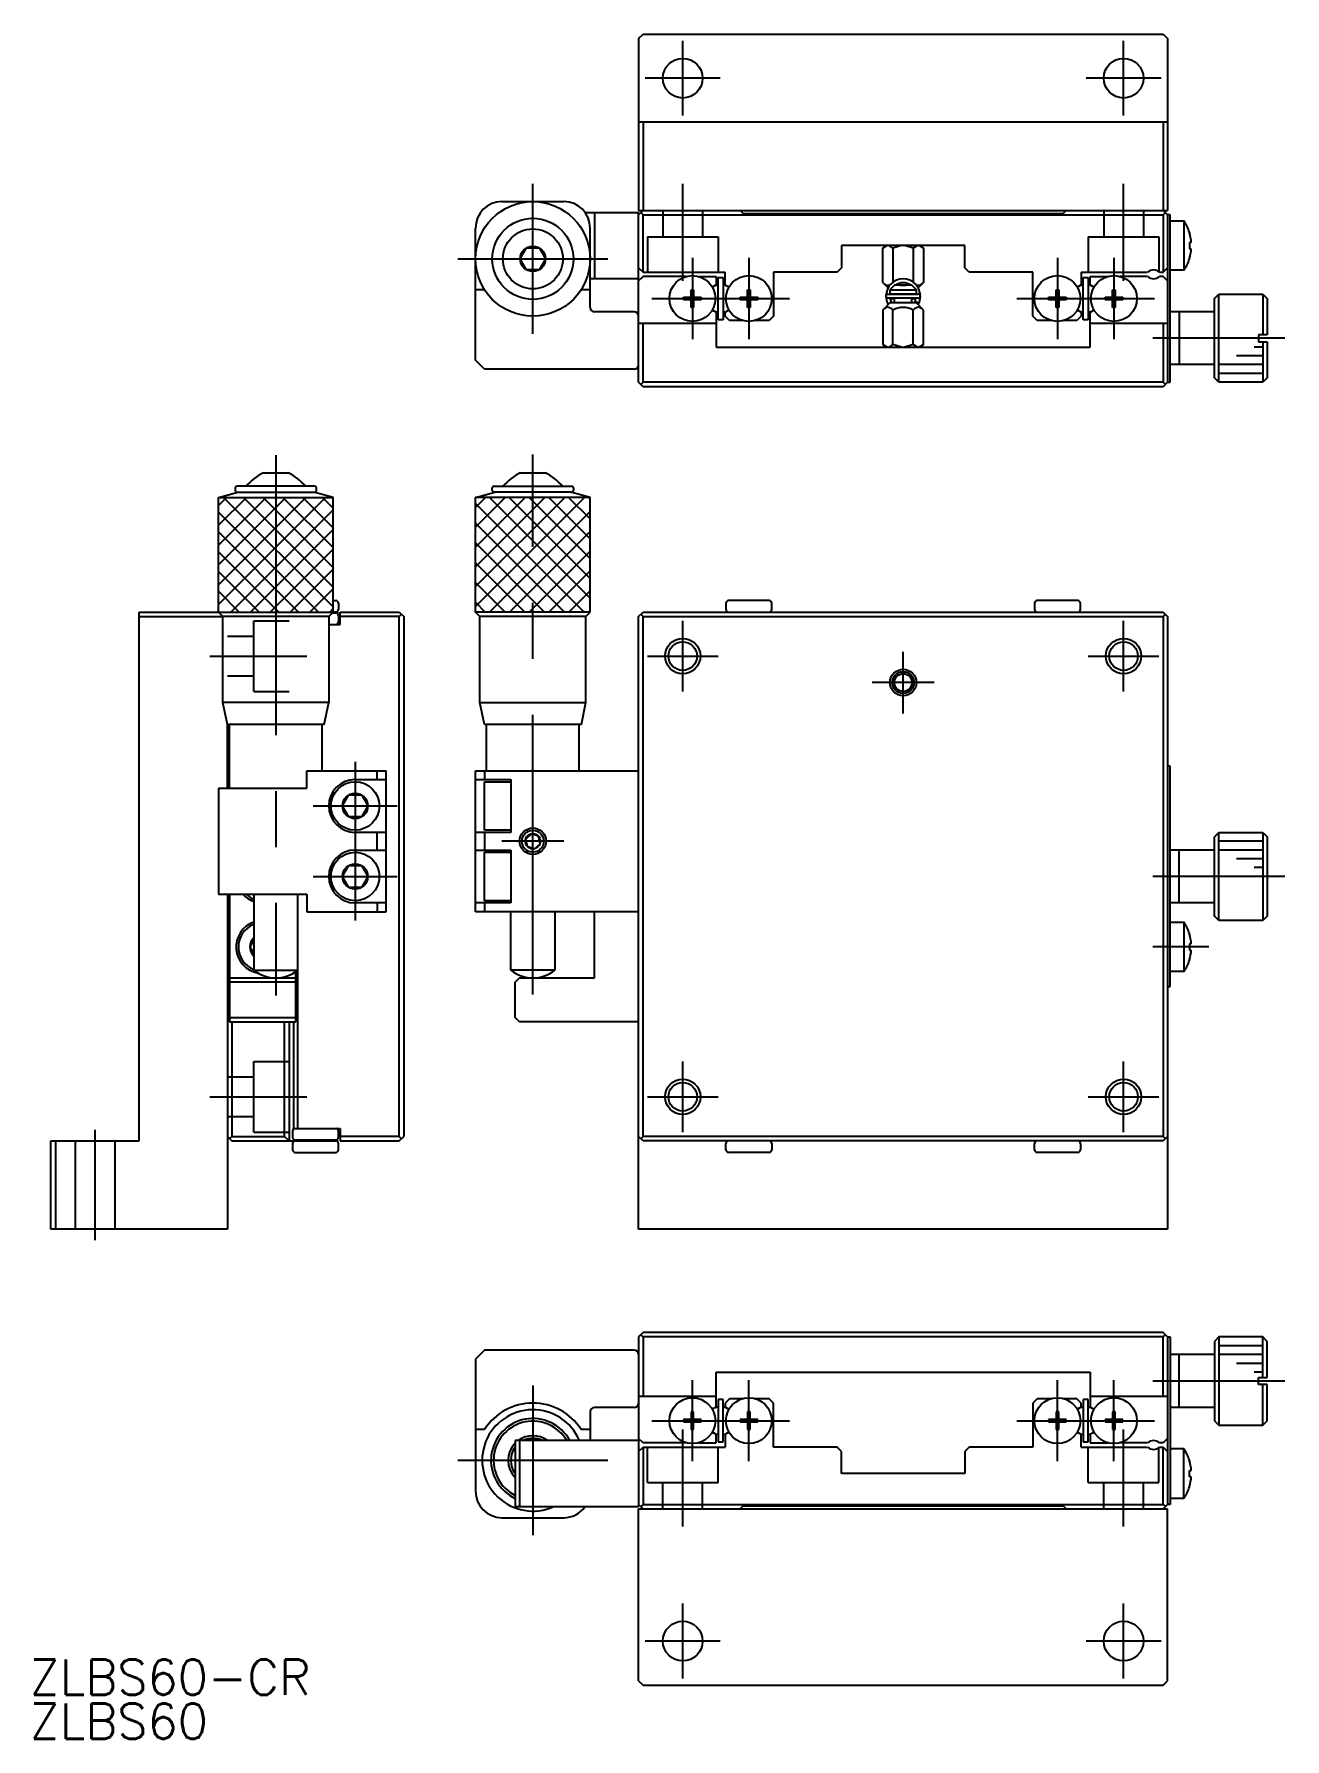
# Model space of a CAD drawing. Extents: x 1 to 284, y 0 to 193.
# Drawn here: x 0.5 to 142.4, y 0 to 193.4 of the extents above; entities that cross this region are included whole.
import ezdxf

# ---------------------------------------------------------------- set-up
doc = ezdxf.new("R2010")
doc.units = 0
doc.linetypes.add('CENTER', pattern=[50.8, 31.75, -6.35, 6.35, -6.35])
doc.linetypes.add('DASHED', pattern=[19.05, 12.7, -6.35])
doc.layers.get('0').update_dxf_attribs({"linetype": 'CONTINUOUS'})
doc.layers.add('CENTER', color=1, linetype='CENTER')
doc.styles.get("Standard").update_dxf_attribs({"font": 'txt.shx', "height": 3, "bigfont": 'bigfont.shx'})

# ---------------------------------------------------------------- blocks, each defined once
blk = doc.blocks.new('*U2')
at = {"color": 7, "linetype": 'CONTINUOUS'}
blk.add_text('ZLBS60-CR', height=4, dxfattribs=at).set_placement((0, 5))
blk = doc.blocks.new('*U3')
at = {"color": 7, "linetype": 'CONTINUOUS'}
blk.add_text('ZLBS60', height=4, dxfattribs=at).set_placement((0, 0))

msp = doc.modelspace()

# ---------------------------------------------------------------- linework, layer by layer
at = {"color": 7, "linetype": 'CONTINUOUS'}
for p, q in [((69.08, 192.92), (69.58, 193.42)), ((69.08, 192.92), (69.08, 173.42)), ((69.58, 193.42), (128.58, 193.42)), ((128.58, 193.42), (129.08, 192.92)), ((129.08, 192.92), (129.08, 173.42)), ((129.08, 183.42), (69.08, 183.42)), ((69.58, 183.42), (69.58, 173.42)), ((128.58, 183.42), (128.58, 173.42)), ((53.58, 174.42), (60.58, 174.42)), ((63.01, 173.17), (69.08, 173.17)), ((64.08, 173.17), (64.08, 165.67)), ((69.08, 173.42), (129.08, 173.42)), ((69.08, 172.92), (69.58, 173.42)), ((69.08, 153.92), (69.08, 173.17)), ((69.58, 172.92), (69.33, 173.17)), ((69.58, 166.42), (69.58, 172.92)), ((69.58, 172.92), (128.58, 172.92)), ((80.58, 173.42), (80.93, 173.07)), ((80.93, 173.07), (117.23, 173.07)), ((117.23, 173.07), (117.58, 173.42)), ((129.08, 172.92), (128.58, 173.42)), ((128.58, 172.92), (128.83, 173.17)), ((128.58, 172.92), (128.58, 166.42)), ((129.08, 172.92), (129.08, 172.92)), ((129.08, 172.92), (129.08, 153.92)), ((129.38, 172.92), (129.08, 172.92)), ((129.38, 153.92), (129.38, 172.92)), ((129.38, 172.22), (130.92, 172.22)), ((130.92, 172.22), (130.92, 166.62)), ((50.58, 156.42), (50.58, 171.42)), ((63.58, 162.42), (63.58, 171.42)), ((131.55, 170.92), (131.55, 170.88)), ((55.63, 167.92), (56.35, 169.17)), ((56.35, 169.17), (57.8, 169.17)), ((57.8, 169.17), (58.52, 167.92)), ((106.08, 169.42), (92.08, 169.42)), ((92.08, 169.42), (92.08, 166.92)), ((97.25, 169.42), (96.77, 169.12)), ((96.77, 169.12), (97.07, 169.42)), ((96.77, 165.23), (96.77, 169.12)), ((97.92, 169.12), (97.44, 169.42)), ((98.88, 169.42), (97.92, 169.12)), ((97.92, 169.12), (97.92, 165.27)), ((100.23, 169.12), (99.27, 169.42)), ((100.71, 169.42), (100.23, 169.12)), ((100.23, 169.12), (100.23, 165.27)), ((101.39, 169.12), (100.9, 169.42)), ((101.09, 169.42), (101.39, 169.12)), ((101.39, 169.12), (101.39, 165.23)), ((106.08, 166.92), (106.08, 169.42)), ((131.75, 169.77), (131.55, 169.77)), ((131.55, 169.77), (131.55, 169.07)), ((131.55, 169.07), (131.75, 169.07)), ((56.35, 166.67), (55.63, 167.92)), ((57.8, 166.67), (56.35, 166.67)), ((58.52, 167.92), (57.8, 166.67)), ((69.08, 166.92), (69.58, 166.42)), ((69.58, 166.42), (78.88, 166.42)), ((78.88, 164.97), (78.88, 166.42)), ((91.58, 166.42), (84.38, 166.42)), ((84.38, 166.42), (84.38, 161.42)), ((92.08, 166.92), (91.58, 166.42)), ((106.58, 166.42), (106.08, 166.92)), ((113.78, 166.42), (106.58, 166.42)), ((113.78, 161.42), (113.78, 166.42)), ((119.28, 166.42), (119.28, 164.97)), ((119.28, 166.42), (126.81, 166.42)), ((128.14, 166.42), (128.58, 166.42)), ((128.58, 166.42), (129.08, 166.92)), ((130.92, 166.62), (129.38, 166.62)), ((131.55, 167.92), (131.55, 167.96)), ((51.6, 164.42), (50.58, 164.42)), ((63.58, 164.42), (62.55, 164.42)), ((69.08, 165.67), (63.58, 165.67)), ((69.58, 165.92), (69.08, 165.42)), ((74.46, 165.92), (69.58, 165.92)), ((75.03, 163.63), (75.03, 164.42)), ((75.03, 164.42), (75.32, 164.42)), ((75.32, 164.42), (75.32, 163.63)), ((75.89, 165.92), (77.88, 165.92)), ((77.88, 164.97), (77.58, 164.8)), ((77.88, 165.92), (77.88, 164.97)), ((78.08, 161.02), (78.08, 165.82)), ((78.08, 165.82), (78.68, 165.82)), ((78.68, 165.82), (78.68, 161.02)), ((78.88, 164.97), (79.1, 164.84)), ((81.43, 163.63), (81.43, 164.42)), ((81.43, 164.42), (81.72, 164.42)), ((81.72, 164.42), (81.72, 163.63)), ((97.37, 164.63), (96.77, 165.23)), ((98.08, 164.92), (97.58, 164.42)), ((97.58, 164.42), (100.58, 164.42)), ((97.58, 164.42), (97.58, 163.92)), ((100.08, 164.92), (98.08, 164.92)), ((100.58, 164.42), (100.08, 164.92)), ((100.58, 163.92), (100.58, 164.42)), ((101.39, 165.23), (100.79, 164.63)), ((116.43, 163.63), (116.43, 164.42)), ((116.43, 164.42), (116.72, 164.42)), ((116.72, 164.42), (116.72, 163.63)), ((119.28, 164.97), (118.98, 164.8)), ((119.48, 161.02), (119.48, 165.82)), ((119.48, 165.82), (120.08, 165.82)), ((120.08, 165.82), (120.08, 161.02)), ((120.28, 164.97), (120.28, 165.92)), ((120.28, 165.92), (122.26, 165.92)), ((120.28, 164.97), (120.5, 164.84)), ((122.83, 163.63), (122.83, 164.42)), ((122.83, 164.42), (123.12, 164.42)), ((123.12, 164.42), (123.12, 163.63)), ((126.81, 165.92), (123.69, 165.92)), ((128.58, 165.92), (128.14, 165.92)), ((129.08, 165.42), (128.58, 165.92)), ((74.18, 163.28), (74.18, 163.57)), ((74.18, 163.57), (74.97, 163.57)), ((74.97, 163.28), (74.18, 163.28)), ((74.71, 163.28), (74.71, 163.57)), ((75.03, 163.89), (75.32, 163.89)), ((75.03, 162.42), (75.03, 163.22)), ((75.32, 162.95), (75.03, 162.95)), ((75.32, 163.22), (75.32, 162.42)), ((75.38, 163.57), (76.18, 163.57)), ((76.18, 163.28), (75.38, 163.28)), ((75.65, 163.57), (75.65, 163.28)), ((76.18, 163.57), (76.18, 163.28)), ((80.58, 163.28), (80.58, 163.57)), ((80.58, 163.57), (81.37, 163.57)), ((81.37, 163.28), (80.58, 163.28)), ((81.11, 163.28), (81.11, 163.57)), ((81.43, 163.89), (81.72, 163.89)), ((81.43, 162.42), (81.43, 163.22)), ((81.72, 162.95), (81.43, 162.95)), ((81.72, 163.22), (81.72, 162.42)), ((81.78, 163.57), (82.58, 163.57)), ((82.58, 163.28), (81.78, 163.28)), ((82.05, 163.57), (82.05, 163.28)), ((82.58, 163.57), (82.58, 163.28)), ((97.58, 162.92), (96.77, 162.11)), ((97.35, 163.92), (100.8, 163.92)), ((100.8, 163.47), (97.35, 163.47)), ((100.58, 163.92), (97.58, 163.92)), ((100.58, 162.92), (97.58, 162.92)), ((97.79, 162.92), (97.59, 163.47)), ((98.08, 163.42), (97.79, 163.42)), ((98.08, 162.92), (98.08, 163.47)), ((100.08, 162.92), (100.08, 163.47)), ((100.08, 163.42), (100.36, 163.42)), ((100.36, 162.92), (100.45, 163.09)), ((100.46, 163.08), (100.45, 163.09)), ((100.45, 163.09), (100.45, 163.09)), ((100.45, 163.09), (100.45, 163.09)), ((100.47, 163.07), (100.46, 163.08)), ((100.46, 163.08), (100.46, 163.08)), ((100.48, 163.06), (100.47, 163.07)), ((100.49, 163.06), (100.48, 163.06)), ((100.5, 163.05), (100.49, 163.06)), ((100.51, 163.05), (100.5, 163.05)), ((100.51, 163.04), (100.51, 163.05)), ((100.53, 163.03), (100.51, 163.04)), ((100.56, 163.02), (100.53, 163.03)), ((100.59, 163), (100.56, 163.02)), ((101.39, 162.11), (100.58, 162.92)), ((100.62, 162.99), (100.59, 163)), ((100.66, 162.97), (100.62, 162.99)), ((100.7, 162.96), (100.66, 162.97)), ((100.73, 162.94), (100.7, 162.96)), ((100.76, 162.93), (100.73, 162.94)), ((100.78, 162.93), (100.76, 162.93)), ((100.77, 162.73), (100.86, 162.92)), ((100.79, 162.92), (100.78, 162.93)), ((100.8, 162.92), (100.79, 162.92)), ((100.82, 162.92), (100.8, 162.92)), ((100.83, 162.91), (100.82, 162.92)), ((100.84, 162.91), (100.83, 162.91)), ((100.85, 162.91), (100.84, 162.91)), ((100.84, 162.91), (100.84, 162.91)), ((100.86, 162.91), (100.85, 162.91)), ((100.88, 162.95), (100.86, 162.92)), ((100.86, 162.92), (100.86, 162.92)), ((100.86, 162.92), (100.86, 162.91)), ((100.86, 162.91), (100.86, 162.91)), ((100.87, 163.48), (100.87, 163.47)), ((100.87, 163.47), (100.88, 163.44)), ((100.88, 163.44), (100.89, 163.4)), ((100.9, 163.02), (100.88, 162.95)), ((100.89, 163.4), (100.9, 163.37)), ((100.9, 163.37), (100.91, 163.33)), ((100.91, 163.05), (100.9, 163.02)), ((100.91, 163.33), (100.92, 163.3)), ((100.92, 163.12), (100.91, 163.08)), ((100.91, 163.08), (100.91, 163.05)), ((101.02, 163.66), (100.92, 163.15)), ((100.92, 163.3), (100.92, 163.26)), ((100.92, 163.26), (100.92, 163.23)), ((100.92, 163.23), (100.92, 163.19)), ((100.92, 163.19), (100.92, 163.16)), ((100.92, 163.16), (100.92, 163.12)), ((115.58, 163.28), (115.58, 163.57)), ((115.58, 163.57), (116.37, 163.57)), ((116.37, 163.28), (115.58, 163.28)), ((116.11, 163.28), (116.11, 163.57)), ((116.43, 163.89), (116.72, 163.89)), ((116.43, 162.42), (116.43, 163.22)), ((116.72, 162.95), (116.43, 162.95)), ((116.72, 163.22), (116.72, 162.42)), ((116.78, 163.57), (117.58, 163.57)), ((117.58, 163.28), (116.78, 163.28)), ((117.05, 163.57), (117.05, 163.28)), ((117.58, 163.57), (117.58, 163.28)), ((121.98, 163.28), (121.98, 163.57)), ((121.98, 163.57), (122.77, 163.57)), ((122.77, 163.28), (121.98, 163.28)), ((122.51, 163.28), (122.51, 163.57)), ((122.83, 163.89), (123.12, 163.89)), ((122.83, 162.42), (122.83, 163.22)), ((123.12, 162.95), (122.83, 162.95)), ((123.12, 163.22), (123.12, 162.42)), ((123.18, 163.57), (123.98, 163.57)), ((123.98, 163.28), (123.18, 163.28)), ((123.45, 163.57), (123.45, 163.28)), ((123.98, 163.57), (123.98, 163.28)), ((134.38, 163.42), (134.88, 163.92)), ((134.38, 154.42), (134.38, 163.42)), ((134.88, 153.92), (134.88, 163.92)), ((134.88, 163.92), (139.88, 163.92)), ((139.88, 163.92), (139.88, 159.32)), ((139.88, 163.92), (140.38, 163.42)), ((140.38, 163.42), (140.38, 159.32)), ((68.58, 161.92), (64.08, 161.92)), ((69.08, 160.62), (77.88, 160.62)), ((69.58, 153.92), (69.58, 160.62)), ((75.32, 162.42), (75.03, 162.42)), ((77.88, 161.87), (77.58, 162.04)), ((77.88, 161.87), (77.88, 157.92)), ((78.68, 161.02), (78.08, 161.02)), ((78.88, 161.87), (79.1, 162)), ((78.88, 161.42), (78.88, 161.87)), ((79.38, 160.92), (78.88, 161.42)), ((80.86, 160.92), (79.38, 160.92)), ((81.72, 162.42), (81.43, 162.42)), ((83.88, 160.92), (82.29, 160.92)), ((84.38, 161.42), (83.88, 160.92)), ((96.77, 162.11), (96.77, 158.22)), ((97.92, 158.22), (97.92, 162.11)), ((100.23, 158.22), (100.23, 162.11)), ((101.39, 158.22), (101.39, 162.11)), ((114.28, 160.92), (113.78, 161.42)), ((115.86, 160.92), (114.28, 160.92)), ((116.72, 162.42), (116.43, 162.42)), ((118.78, 160.92), (117.29, 160.92)), ((119.28, 161.42), (118.78, 160.92)), ((119.28, 161.87), (118.98, 162.04)), ((119.28, 161.87), (119.28, 161.42)), ((120.08, 161.02), (119.48, 161.02)), ((120.28, 161.87), (120.5, 162)), ((120.28, 157.92), (120.28, 161.87)), ((120.28, 160.62), (129.08, 160.62)), ((123.12, 162.42), (122.83, 162.42)), ((128.58, 160.62), (128.58, 153.92)), ((134.38, 161.92), (129.38, 161.92)), ((130.38, 161.92), (130.38, 155.92)), ((140.38, 159.32), (139.38, 159.32)), ((139.38, 159.32), (139.38, 158.52)), ((77.88, 157.92), (120.28, 157.92)), ((97.25, 157.92), (96.77, 158.22)), ((96.77, 158.22), (97.07, 157.92)), ((97.92, 158.22), (97.44, 157.92)), ((98.88, 157.92), (97.92, 158.22)), ((100.23, 158.22), (99.27, 157.92)), ((100.71, 157.92), (100.23, 158.22)), ((101.39, 158.22), (100.9, 157.92)), ((101.09, 157.92), (101.39, 158.22)), ((139.38, 158.52), (140.38, 158.52)), ((139.88, 158.52), (139.88, 153.92)), ((140.38, 158.52), (140.38, 154.42)), ((51.58, 155.42), (50.58, 156.42)), ((68.58, 155.42), (51.58, 155.42)), ((134.38, 155.92), (129.38, 155.92)), ((69.58, 153.42), (69.08, 153.92)), ((69.58, 153.92), (69.33, 153.67)), ((128.58, 153.92), (69.58, 153.92)), ((128.58, 153.42), (69.58, 153.42)), ((129.08, 153.92), (128.58, 153.42)), ((128.58, 153.92), (128.83, 153.67)), ((129.08, 153.92), (129.38, 153.92)), ((134.88, 153.92), (134.38, 154.42)), ((139.88, 153.92), (134.88, 153.92)), ((140.38, 154.42), (139.88, 153.92)), ((26.49, 143.65), (29.37, 143.65)), ((55.63, 143.65), (58.52, 143.65)), ((21.43, 140.85), (23.63, 141.44)), ((23.33, 141.94), (23.33, 141.64)), ((32.33, 142.14), (23.53, 142.14)), ((23.53, 141.44), (32.33, 141.44)), ((34.43, 140.85), (32.23, 141.44)), ((32.53, 141.64), (32.53, 141.94)), ((50.58, 140.85), (52.78, 141.44)), ((52.48, 141.64), (52.48, 141.94)), ((52.68, 142.14), (61.48, 142.14)), ((61.48, 141.44), (52.68, 141.44)), ((63.58, 140.85), (61.38, 141.44)), ((61.68, 141.94), (61.68, 141.64)), ((21.43, 127.85), (21.43, 140.85)), ((21.43, 140.85), (34.43, 140.85)), ((34.43, 127.85), (34.43, 140.85)), ((50.58, 127.85), (50.58, 140.85)), ((63.58, 140.85), (50.58, 140.85)), ((63.58, 127.85), (63.58, 140.85)), ((12.43, 127.85), (21.43, 127.85)), ((12.43, 67.85), (12.43, 127.85)), ((21.93, 127.35), (21.43, 127.85)), ((21.43, 127.85), (34.43, 127.85)), ((33.93, 127.35), (34.43, 127.85)), ((34.33, 127.75), (34.73, 127.75)), ((34.43, 129.15), (34.73, 129.15)), ((34.43, 127.85), (34.43, 127.75)), ((34.93, 127.85), (34.43, 127.85)), ((34.93, 127.85), (34.93, 127.67)), ((35.03, 128.85), (35.03, 128.15)), ((35.23, 126.45), (35.23, 127.85)), ((35.23, 127.85), (41.93, 127.85)), ((41.93, 127.85), (42.43, 127.35)), ((51.08, 127.35), (50.58, 127.85)), ((63.58, 127.85), (50.58, 127.85)), ((63.08, 127.35), (63.58, 127.85)), ((69.08, 127.35), (69.58, 127.85)), ((69.58, 127.85), (128.58, 127.85)), ((78.98, 128.85), (78.98, 128.15)), ((83.88, 129.15), (79.28, 129.15)), ((84.18, 128.15), (84.18, 128.85)), ((113.98, 128.85), (113.98, 128.15)), ((118.88, 129.15), (114.28, 129.15)), ((119.18, 128.15), (119.18, 128.85)), ((128.58, 127.85), (129.08, 127.35)), ((12.43, 127.35), (21.93, 127.35)), ((21.93, 117.6), (21.93, 127.35)), ((33.93, 127.35), (21.93, 127.35)), ((33.93, 127.35), (33.93, 117.6)), ((33.93, 126.45), (35.23, 126.45)), ((34.93, 126.52), (34.93, 126.45)), ((35.03, 127.45), (35.03, 126.75)), ((41.93, 127.35), (35.23, 127.35)), ((41.93, 127.35), (42.18, 127.6)), ((41.93, 68.35), (41.93, 127.35)), ((42.43, 127.35), (42.43, 68.35)), ((51.08, 117.6), (51.08, 127.35)), ((63.08, 127.35), (51.08, 127.35)), ((63.08, 117.6), (63.08, 127.35)), ((69.08, 57.85), (69.08, 127.35)), ((69.58, 127.35), (69.33, 127.6)), ((69.58, 68.35), (69.58, 127.35)), ((69.58, 127.35), (128.58, 127.35)), ((128.58, 127.35), (128.83, 127.6)), ((128.58, 127.35), (128.58, 68.35)), ((129.08, 127.35), (129.08, 57.85)), ((22.43, 115.1), (21.93, 117.6)), ((33.93, 117.6), (21.93, 117.6)), ((33.43, 115.1), (33.93, 117.6)), ((51.58, 115.1), (51.08, 117.6)), ((51.08, 117.6), (63.08, 117.6)), ((62.58, 115.1), (63.08, 117.6)), ((33.43, 115.1), (22.43, 115.1)), ((22.43, 107.85), (22.43, 115.1)), ((22.68, 107.85), (22.68, 115.1)), ((33.18, 109.85), (33.18, 115.1)), ((62.58, 115.1), (51.58, 115.1)), ((51.83, 109.85), (51.83, 115.1)), ((62.33, 109.85), (62.33, 115.1)), ((129.38, 110.35), (129.08, 110.35)), ((129.38, 85.35), (129.38, 110.35)), ((31.43, 107.85), (31.43, 109.85)), ((31.43, 109.85), (40.43, 109.85)), ((36.93, 108.85), (40.43, 108.85)), ((39.43, 108.85), (39.43, 109.85)), ((40.43, 93.85), (40.43, 109.85)), ((50.58, 93.85), (50.58, 109.85)), ((50.58, 109.85), (69.08, 109.85)), ((50.58, 108.85), (54.58, 108.85)), ((51.58, 109.85), (51.58, 108.85)), ((51.58, 103.1), (51.58, 108.6)), ((51.58, 108.6), (54.58, 108.6)), ((54.58, 108.85), (54.58, 102.85)), ((21.43, 107.85), (21.43, 95.85)), ((21.43, 107.85), (31.43, 107.85)), ((35.49, 105.85), (36.21, 107.1)), ((36.21, 107.1), (37.65, 107.1)), ((37.65, 107.1), (38.37, 105.85)), ((36.21, 104.6), (35.49, 105.85)), ((37.65, 104.6), (36.21, 104.6)), ((38.37, 105.85), (37.65, 104.6)), ((40.43, 102.85), (36.93, 102.85)), ((39.43, 100.85), (39.43, 102.85)), ((54.58, 102.85), (50.58, 102.85)), ((54.58, 103.1), (51.58, 103.1)), ((51.58, 102.85), (51.58, 100.85)), ((56.91, 102.7), (56.26, 102.12)), ((57.73, 102.42), (56.91, 102.7)), ((134.38, 102.35), (134.88, 102.85)), ((134.88, 92.85), (134.88, 102.85)), ((134.88, 102.85), (139.38, 102.85)), ((139.38, 102.85), (139.38, 102.83)), ((139.38, 102.83), (139.88, 102.83)), ((139.88, 102.83), (139.88, 92.86)), ((139.88, 102.83), (140.38, 102.33)), ((36.93, 100.85), (40.43, 100.85)), ((50.58, 100.85), (54.58, 100.85)), ((51.58, 95.1), (51.58, 100.6)), ((51.58, 100.6), (54.58, 100.6)), ((54.58, 100.85), (54.58, 94.85)), ((56.26, 102.12), (56.43, 101.27)), ((56.43, 101.27), (57.25, 101)), ((57.25, 101), (57.9, 101.57)), ((57.9, 101.57), (57.73, 102.42)), ((134.38, 100.85), (129.38, 100.85)), ((130.38, 94.85), (130.38, 100.85)), ((134.38, 93.35), (134.38, 102.35)), ((140.38, 102.33), (140.38, 93.36)), ((35.49, 97.85), (36.21, 99.1)), ((36.21, 99.1), (37.65, 99.1)), ((37.65, 99.1), (38.37, 97.85)), ((36.21, 96.6), (35.49, 97.85)), ((38.37, 97.85), (37.65, 96.6)), ((21.43, 95.85), (31.43, 95.85)), ((22.43, 95.85), (22.43, 57.85)), ((22.68, 95.85), (22.68, 81.35)), ((25.43, 95.85), (25.43, 87.22)), ((30.43, 69.25), (30.43, 95.85)), ((31.43, 95.85), (31.43, 93.85)), ((37.65, 96.6), (36.21, 96.6)), ((40.43, 94.85), (36.93, 94.85)), ((39.43, 94.85), (39.43, 93.85)), ((54.58, 94.85), (50.58, 94.85)), ((54.58, 95.1), (51.58, 95.1)), ((51.58, 94.85), (51.58, 93.85)), ((134.38, 94.85), (129.38, 94.85)), ((31.43, 93.85), (40.43, 93.85)), ((69.08, 93.85), (50.58, 93.85)), ((54.58, 87.22), (54.58, 93.85)), ((59.58, 93.85), (59.58, 87.22)), ((64.08, 86.35), (64.08, 93.85)), ((134.88, 92.85), (134.38, 93.35)), ((139.38, 92.85), (134.88, 92.85)), ((139.88, 92.86), (139.38, 92.86)), ((139.38, 92.86), (139.38, 92.85)), ((140.38, 93.36), (139.88, 92.86)), ((129.38, 92.65), (130.92, 92.65)), ((130.92, 92.65), (130.92, 87.05)), ((131.55, 91.35), (131.55, 91.31)), ((25.43, 90.61), (24.99, 89.85)), ((24.99, 89.85), (25.43, 89.08)), ((131.75, 90.2), (131.55, 90.2)), ((131.55, 90.2), (131.55, 89.5)), ((131.55, 89.5), (131.75, 89.5)), ((25.43, 87.22), (30.43, 87.22)), ((59.58, 87.22), (54.58, 87.22)), ((130.92, 87.05), (129.38, 87.05)), ((131.55, 88.35), (131.55, 88.39)), ((22.68, 86.35), (30.18, 86.35)), ((30.18, 85.85), (22.68, 85.85)), ((30.18, 81.35), (30.18, 87.04)), ((55.08, 85.85), (55.58, 86.35)), ((55.08, 81.85), (55.08, 85.85)), ((55.58, 86.35), (64.08, 86.35)), ((129.08, 85.35), (129.38, 85.35)), ((22.68, 81.85), (30.18, 81.85)), ((22.68, 81.35), (30.18, 81.35)), ((22.93, 81.35), (22.93, 68.35)), ((28.93, 68.35), (28.93, 81.35)), ((29.43, 81.35), (29.43, 67.85)), ((29.93, 81.35), (29.93, 69.25)), ((55.58, 81.35), (55.08, 81.85)), ((69.08, 81.35), (55.58, 81.35)), ((2.43, 57.85), (2.43, 67.85)), ((2.43, 67.85), (12.43, 67.85)), ((2.93, 67.85), (2.93, 57.85)), ((22.43, 68.35), (22.93, 67.85)), ((22.93, 68.35), (22.68, 68.1)), ((22.93, 68.35), (28.93, 68.35)), ((22.93, 67.85), (34.93, 67.85)), ((28.93, 68.35), (29.43, 67.85)), ((29.83, 68.95), (29.83, 68.25)), ((29.93, 69.25), (35.23, 69.25)), ((30.13, 67.95), (34.73, 67.95)), ((30.88, 67.85), (30.88, 67.95)), ((31.01, 67.85), (31.01, 67.95)), ((32.43, 67.85), (32.43, 67.95)), ((33.85, 67.85), (33.85, 67.95)), ((33.98, 67.85), (33.98, 67.95)), ((34.43, 67.85), (34.43, 67.95)), ((34.93, 69.17), (34.93, 69.25)), ((34.93, 67.85), (34.93, 68.02)), ((35.03, 68.25), (35.03, 68.95)), ((35.23, 69.25), (35.23, 67.85)), ((41.93, 68.35), (35.23, 68.35)), ((35.23, 67.85), (41.93, 67.85)), ((41.93, 67.85), (42.43, 68.35)), ((41.93, 68.35), (42.18, 68.1)), ((69.58, 67.85), (69.08, 68.35)), ((69.58, 68.35), (69.33, 68.1)), ((128.58, 68.35), (69.58, 68.35)), ((128.58, 67.85), (69.58, 67.85)), ((129.08, 68.35), (128.58, 67.85)), ((128.58, 68.35), (128.83, 68.1)), ((29.83, 67.55), (29.83, 66.85)), ((30.13, 66.55), (34.73, 66.55)), ((35.03, 66.85), (35.03, 67.55)), ((78.98, 66.85), (78.98, 67.55)), ((83.88, 66.55), (79.28, 66.55)), ((84.18, 67.55), (84.18, 66.85)), ((113.98, 66.85), (113.98, 67.55)), ((118.88, 66.55), (114.28, 66.55)), ((119.18, 67.55), (119.18, 66.85)), ((22.43, 57.85), (2.43, 57.85)), ((129.08, 57.85), (69.08, 57.85)), ((69.58, 46.1), (69.08, 45.6)), ((69.08, 45.6), (69.08, 26.35)), ((69.58, 45.6), (69.33, 45.85)), ((128.58, 46.1), (69.58, 46.1)), ((128.58, 45.6), (69.58, 45.6)), ((69.58, 45.6), (69.58, 38.9)), ((129.08, 45.6), (128.58, 46.1)), ((128.58, 45.6), (128.83, 45.85)), ((128.58, 38.9), (128.58, 45.6)), ((129.08, 45.6), (129.38, 45.6)), ((129.08, 45.6), (129.08, 26.6)), ((129.38, 45.6), (129.38, 26.6)), ((134.88, 45.6), (134.38, 45.1)), ((134.38, 45.1), (134.38, 36.1)), ((134.88, 45.6), (134.88, 35.6)), ((139.88, 45.6), (134.88, 45.6)), ((139.88, 41), (139.88, 45.6)), ((140.38, 45.1), (139.88, 45.6)), ((140.38, 41), (140.38, 45.1)), ((51.58, 44.1), (50.58, 43.1)), ((50.58, 43.1), (50.58, 28.1)), ((68.58, 44.1), (51.58, 44.1)), ((134.38, 43.6), (129.38, 43.6)), ((130.38, 37.6), (130.38, 43.6)), ((77.88, 37.65), (77.88, 41.6)), ((77.88, 41.6), (120.28, 41.6)), ((120.28, 41.6), (120.28, 37.65)), ((139.38, 40.2), (139.38, 41)), ((139.38, 41), (140.38, 41)), ((69.08, 38.9), (77.88, 38.9)), ((120.28, 38.9), (129.08, 38.9)), ((140.38, 40.2), (139.38, 40.2)), ((139.88, 35.6), (139.88, 40.2)), ((140.38, 36.1), (140.38, 40.2)), ((63.58, 37.1), (63.58, 33.85)), ((68.58, 37.6), (64.08, 37.6)), ((75.32, 37.1), (75.03, 37.1)), ((75.03, 37.1), (75.03, 36.31)), ((75.32, 36.31), (75.32, 37.1)), ((77.88, 37.65), (77.58, 37.48)), ((78.08, 38.5), (78.08, 33.7)), ((78.68, 38.5), (78.08, 38.5)), ((78.68, 33.7), (78.68, 38.5)), ((79.38, 38.6), (78.88, 38.1)), ((78.88, 38.1), (78.88, 37.65)), ((78.88, 37.65), (79.1, 37.52)), ((80.86, 38.6), (79.38, 38.6)), ((81.72, 37.1), (81.43, 37.1)), ((81.43, 37.1), (81.43, 36.31)), ((81.72, 36.31), (81.72, 37.1)), ((83.88, 38.6), (82.29, 38.6)), ((84.38, 38.1), (83.88, 38.6)), ((84.38, 33.1), (84.38, 38.1)), ((114.28, 38.6), (113.78, 38.1)), ((113.78, 38.1), (113.78, 33.1)), ((115.86, 38.6), (114.28, 38.6)), ((116.72, 37.1), (116.43, 37.1)), ((116.43, 37.1), (116.43, 36.31)), ((116.72, 36.31), (116.72, 37.1)), ((118.78, 38.6), (117.29, 38.6)), ((119.28, 38.1), (118.78, 38.6)), ((119.28, 37.65), (118.98, 37.48)), ((119.28, 37.65), (119.28, 38.1)), ((119.48, 38.5), (119.48, 33.7)), ((120.08, 38.5), (119.48, 38.5)), ((120.08, 33.7), (120.08, 38.5)), ((120.28, 37.65), (120.5, 37.52)), ((123.12, 37.1), (122.83, 37.1)), ((122.83, 37.1), (122.83, 36.31)), ((123.12, 36.31), (123.12, 37.1)), ((134.38, 37.6), (129.38, 37.6)), ((51.6, 35.1), (50.58, 35.1)), ((63.58, 35.1), (62.55, 35.1)), ((74.18, 36.25), (74.18, 35.96)), ((74.97, 36.25), (74.18, 36.25)), ((74.18, 35.96), (74.97, 35.96)), ((74.71, 36.25), (74.71, 35.96)), ((75.32, 36.57), (75.03, 36.57)), ((75.03, 35.9), (75.03, 35.1)), ((75.03, 35.63), (75.32, 35.63)), ((75.03, 35.1), (75.32, 35.1)), ((75.32, 35.1), (75.32, 35.9)), ((76.18, 36.25), (75.38, 36.25)), ((75.38, 35.96), (76.18, 35.96)), ((75.65, 35.96), (75.65, 36.25)), ((76.18, 35.96), (76.18, 36.25)), ((80.58, 36.25), (80.58, 35.96)), ((81.37, 36.25), (80.58, 36.25)), ((80.58, 35.96), (81.37, 35.96)), ((81.11, 36.25), (81.11, 35.96)), ((81.72, 36.57), (81.43, 36.57)), ((81.43, 35.9), (81.43, 35.1)), ((81.43, 35.63), (81.72, 35.63)), ((81.43, 35.1), (81.72, 35.1)), ((81.72, 35.1), (81.72, 35.9)), ((82.58, 36.25), (81.78, 36.25)), ((81.78, 35.96), (82.58, 35.96)), ((82.05, 35.96), (82.05, 36.25)), ((82.58, 35.96), (82.58, 36.25)), ((115.58, 36.25), (115.58, 35.96)), ((116.37, 36.25), (115.58, 36.25)), ((115.58, 35.96), (116.37, 35.96)), ((116.11, 36.25), (116.11, 35.96)), ((116.72, 36.57), (116.43, 36.57)), ((116.43, 35.9), (116.43, 35.1)), ((116.43, 35.63), (116.72, 35.63)), ((116.43, 35.1), (116.72, 35.1)), ((116.72, 35.1), (116.72, 35.9)), ((117.58, 36.25), (116.78, 36.25)), ((116.78, 35.96), (117.58, 35.96)), ((117.05, 35.96), (117.05, 36.25)), ((117.58, 35.96), (117.58, 36.25)), ((121.98, 36.25), (121.98, 35.96)), ((122.77, 36.25), (121.98, 36.25)), ((121.98, 35.96), (122.77, 35.96)), ((122.51, 36.25), (122.51, 35.96)), ((123.12, 36.57), (122.83, 36.57)), ((122.83, 35.9), (122.83, 35.1)), ((122.83, 35.63), (123.12, 35.63)), ((122.83, 35.1), (123.12, 35.1)), ((123.12, 35.1), (123.12, 35.9)), ((123.98, 36.25), (123.18, 36.25)), ((123.18, 35.96), (123.98, 35.96)), ((123.45, 35.96), (123.45, 36.25)), ((123.98, 35.96), (123.98, 36.25)), ((134.38, 36.1), (134.88, 35.6)), ((134.88, 35.6), (139.88, 35.6)), ((139.88, 35.6), (140.38, 36.1)), ((69.08, 33.85), (55.08, 33.85)), ((55.08, 33.85), (55.08, 26.35)), ((55.58, 33.85), (55.58, 26.35)), ((69.58, 33.6), (69.08, 34.1)), ((69.08, 32.6), (69.58, 33.1)), ((74.46, 33.6), (69.58, 33.6)), ((69.58, 33.1), (78.88, 33.1)), ((69.58, 33.1), (69.58, 26.6)), ((75.89, 33.6), (77.88, 33.6)), ((77.88, 34.55), (77.58, 34.72)), ((77.88, 33.6), (77.88, 34.55)), ((78.08, 33.7), (78.68, 33.7)), ((78.88, 34.55), (79.1, 34.68)), ((78.88, 34.55), (78.88, 33.1)), ((91.58, 33.1), (84.38, 33.1)), ((92.08, 32.6), (91.58, 33.1)), ((106.58, 33.1), (106.08, 32.6)), ((113.78, 33.1), (106.58, 33.1)), ((119.28, 34.55), (118.98, 34.72)), ((119.28, 33.1), (119.28, 34.55)), ((119.28, 33.1), (126.81, 33.1)), ((119.48, 33.7), (120.08, 33.7)), ((120.28, 34.55), (120.5, 34.68)), ((120.28, 34.55), (120.28, 33.6)), ((120.28, 33.6), (122.26, 33.6)), ((126.81, 33.6), (123.69, 33.6)), ((128.58, 33.6), (128.14, 33.6)), ((128.14, 33.1), (128.58, 33.1)), ((129.08, 34.1), (128.58, 33.6)), ((128.58, 33.1), (129.08, 32.6)), ((128.58, 26.6), (128.58, 33.1)), ((130.92, 32.9), (129.38, 32.9)), ((130.92, 27.3), (130.92, 32.9)), ((92.08, 30.1), (92.08, 32.6)), ((106.08, 32.6), (106.08, 30.1)), ((131.55, 31.6), (131.55, 31.56)), ((106.08, 30.1), (92.08, 30.1)), ((131.55, 29.75), (131.55, 30.45)), ((131.55, 30.45), (131.75, 30.45)), ((131.75, 29.75), (131.55, 29.75)), ((129.38, 27.3), (130.92, 27.3)), ((131.55, 28.6), (131.55, 28.64)), ((55.08, 26.35), (69.08, 26.35)), ((69.08, 26.6), (69.58, 26.1)), ((69.08, 26.1), (129.08, 26.1)), ((69.08, 6.6), (69.08, 26.1)), ((69.58, 26.6), (69.33, 26.35)), ((69.58, 26.6), (128.58, 26.6)), ((80.58, 26.1), (80.93, 26.45)), ((80.93, 26.45), (117.23, 26.45)), ((117.23, 26.45), (117.58, 26.1)), ((128.58, 26.1), (129.08, 26.6)), ((128.58, 26.6), (128.83, 26.35)), ((129.38, 26.6), (129.08, 26.6)), ((129.08, 6.6), (129.08, 26.1)), ((53.58, 25.1), (60.58, 25.1)), ((69.08, 6.6), (69.58, 6.1)), ((69.58, 6.1), (128.58, 6.1)), ((128.58, 6.1), (129.08, 6.6))]:
    msp.add_line(p, q, dxfattribs=at)
at = {"color": 3, "linetype": 'DASHED'}
for p, q in [((71.83, 173.42), (71.83, 170.42)), ((76.33, 173.42), (76.33, 170.42)), ((121.83, 173.42), (121.83, 170.42)), ((126.33, 173.42), (126.33, 170.42)), ((70.08, 170.42), (70.08, 166.42)), ((70.08, 170.42), (78.08, 170.42)), ((78.08, 170.42), (78.08, 166.42)), ((120.08, 170.42), (120.08, 166.42)), ((120.08, 170.42), (128.08, 170.42)), ((128.08, 170.42), (128.08, 166.42)), ((25.43, 126.85), (29.43, 126.85)), ((25.43, 118.85), (25.43, 126.85)), ((22.43, 125.1), (25.43, 125.1)), ((22.43, 120.6), (25.43, 120.6)), ((25.43, 118.85), (29.43, 118.85)), ((25.43, 76.85), (29.43, 76.85)), ((25.43, 68.85), (25.43, 76.85)), ((22.43, 75.1), (25.43, 75.1)), ((22.43, 70.6), (25.43, 70.6)), ((5.18, 67.85), (5.18, 57.85)), ((9.68, 67.85), (9.68, 57.85)), ((25.43, 68.85), (29.43, 68.85)), ((70.08, 29.1), (70.08, 33.1)), ((78.08, 29.1), (78.08, 33.1)), ((120.08, 29.1), (120.08, 33.1)), ((128.08, 29.1), (128.08, 33.1)), ((70.08, 29.1), (78.08, 29.1)), ((71.83, 26.1), (71.83, 29.1)), ((76.33, 26.1), (76.33, 29.1)), ((120.08, 29.1), (128.08, 29.1)), ((121.83, 26.1), (121.83, 29.1)), ((126.33, 26.1), (126.33, 29.1))]:
    msp.add_line(p, q, dxfattribs=at)
at = {"color": 3, "linetype": 'CONTINUOUS'}
for p, q in [((139.88, 156.92), (136.88, 156.92)), ((139.88, 157.92), (138.88, 157.92)), ((139.88, 155.92), (134.88, 155.92)), ((139.88, 154.92), (134.88, 154.92)), ((33.57, 140.85), (21.43, 128.71)), ((31.32, 140.85), (21.43, 130.95)), ((29.08, 140.85), (21.43, 133.2)), ((26.83, 140.85), (21.43, 135.45)), ((24.59, 140.85), (21.43, 137.69)), ((22.34, 140.85), (21.43, 139.94)), ((34.43, 128.43), (22.01, 140.85)), ((34.43, 139.46), (22.81, 127.85)), ((34.43, 130.67), (24.25, 140.85)), ((34.43, 132.92), (26.5, 140.85)), ((34.43, 135.16), (28.74, 140.85)), ((34.43, 137.41), (30.99, 140.85)), ((34.43, 139.65), (33.23, 140.85)), ((50.58, 139.71), (51.71, 140.85)), ((50.58, 137.47), (53.95, 140.85)), ((50.58, 135.22), (56.2, 140.85)), ((50.58, 132.98), (58.44, 140.85)), ((50.58, 130.73), (60.69, 140.85)), ((50.58, 128.49), (62.93, 140.85)), ((50.58, 140.18), (62.91, 127.85)), ((52.16, 140.85), (63.58, 129.43)), ((54.4, 140.85), (63.58, 131.67)), ((56.65, 140.85), (63.58, 133.92)), ((58.89, 140.85), (63.58, 136.16)), ((61.14, 140.85), (63.58, 138.41)), ((63.38, 140.85), (63.58, 140.65)), ((32.76, 127.85), (21.43, 139.18)), ((50.58, 137.94), (60.67, 127.85)), ((52.18, 127.85), (63.58, 139.24)), ((30.52, 127.85), (21.43, 136.94)), ((34.43, 137.22), (25.06, 127.85)), ((50.58, 135.69), (58.42, 127.85)), ((54.42, 127.85), (63.58, 137)), ((28.27, 127.85), (21.43, 134.69)), ((34.43, 134.97), (27.3, 127.85)), ((56.67, 127.85), (63.58, 134.75)), ((26.03, 127.85), (21.43, 132.44)), ((34.43, 132.73), (29.55, 127.85)), ((50.58, 133.45), (56.18, 127.85)), ((58.91, 127.85), (63.58, 132.51)), ((23.78, 127.85), (21.43, 130.2)), ((34.43, 130.48), (31.79, 127.85)), ((50.58, 131.2), (53.93, 127.85)), ((61.16, 127.85), (63.58, 130.26)), ((21.54, 127.85), (21.43, 127.95)), ((34.43, 128.24), (34.04, 127.85)), ((50.58, 128.96), (51.69, 127.85)), ((63.4, 127.85), (63.58, 128.02)), ((139.88, 101.85), (134.88, 101.85)), ((139.88, 100.85), (134.88, 100.85)), ((139.88, 99.85), (136.88, 99.85)), ((139.88, 98.85), (138.88, 98.85)), ((139.88, 44.6), (134.88, 44.6)), ((139.88, 43.6), (134.88, 43.6)), ((139.88, 42.6), (136.88, 42.6)), ((139.88, 41.6), (138.88, 41.6))]:
    msp.add_line(p, q, dxfattribs=at)
at = {"color": 7, "linetype": 'CONTINUOUS'}
for centre, radius in [((74.08, 188.42), 2.25), ((124.08, 188.42), 2.25), ((57.08, 167.92), 6.5), ((57.08, 167.92), 4.6), ((57.08, 167.92), 3.4), ((57.08, 167.92), 1.44), ((75.18, 163.42), 2.6), ((81.58, 163.42), 2.6), ((116.58, 163.42), 2.6), ((122.98, 163.42), 2.6), ((74.08, 122.85), 1.62), ((124.08, 122.85), 1.62), ((99.08, 119.85), 1.23), ((99.08, 119.85), 1), ((36.93, 105.85), 2.75), ((36.93, 105.85), 1.44), ((57.08, 101.85), 1.5), ((57.08, 101.85), 1.25), ((57.08, 101.85), 0.866), ((36.93, 97.85), 2.75), ((36.93, 97.85), 1.44), ((74.08, 72.85), 1.62), ((124.08, 72.85), 1.62), ((75.18, 36.1), 2.6), ((81.58, 36.1), 2.6), ((116.58, 36.1), 2.6), ((122.98, 36.1), 2.6), ((74.08, 11.1), 2.25), ((124.08, 11.1), 2.25)]:
    msp.add_circle(centre, radius, dxfattribs=at)
at = {"color": 3, "linetype": 'CONTINUOUS'}
for centre, radius in [((74.08, 122.85), 2), ((124.08, 122.85), 2), ((99.08, 119.85), 1.5), ((74.08, 72.85), 2), ((124.08, 72.85), 2)]:
    msp.add_circle(centre, radius, dxfattribs=at)
at = {"color": 7, "linetype": 'CONTINUOUS'}
for centre, radius, start, end in [((53.58, 171.42), 3, 90, 180), ((60.58, 171.42), 3, 0, 90), ((126.78, 169.42), 5, 17.4576, 34.0558), ((126.78, 169.42), 4.99, 4.0239, 17.0039), ((126.78, 169.42), 4.99, 342.9961, 355.9761), ((127.48, 165.67), 1, 48.5904, 131.4096), ((126.78, 169.42), 5, 325.9442, 342.5424), ((78.38, 163.42), 1.59, 100.8931, 126.1973), ((78.49, 163.31), 1.75, 121.3785, 127.0059), ((78.38, 163.42), 1.59, 53.8027, 79.1069), ((78.26, 163.31), 1.75, 52.994, 61.3783), ((97.81, 166.26), 1.46, 225.3886, 239.1199), ((97.34, 165.48), 0.554, 238.717, 300.9384), ((99.08, 163.7), 1.95, 0.7433, 179.2229), ((99.08, 163.7), 1.5, 54.7293, 125.2707), ((99.08, 167.23), 2.31, 252.5642, 287.4237), ((100.81, 165.48), 0.554, 239.0926, 301.283), ((100.34, 166.26), 1.46, 300.8801, 314.6127), ((119.78, 163.42), 1.59, 100.8931, 126.1973), ((119.89, 163.31), 1.75, 121.3785, 127.0059), ((119.78, 163.42), 1.59, 53.8027, 79.1069), ((119.66, 163.31), 1.75, 52.994, 61.3783), ((127.48, 166.67), 1, 228.5904, 311.4096), ((74.97, 163.63), 0.06, 270, 0), ((74.97, 163.22), 0.06, 360, 90), ((75.38, 163.63), 0.06, 180, 270), ((75.38, 163.22), 0.06, 90, 180), ((81.37, 163.63), 0.06, 270, 0), ((81.37, 163.22), 0.06, 360, 90), ((81.78, 163.63), 0.06, 180, 270), ((81.78, 163.22), 0.06, 90, 180), ((97.35, 163.7), 0.225, 90, 270), ((99.08, 163.7), 1.95, 180.7814, 209.7569), ((97.95, 163.2), 0.274, 89.6299, 174.6503), ((100.2, 163.2), 0.271, 336.8141, 90.7729), ((100.8, 163.7), 0.225, 270, 90), ((116.37, 163.63), 0.06, 270, 0), ((116.37, 163.22), 0.06, 360, 90), ((116.78, 163.63), 0.06, 180, 270), ((116.78, 163.22), 0.06, 90, 180), ((122.77, 163.63), 0.06, 270, 0), ((122.77, 163.22), 0.06, 360, 90), ((123.18, 163.63), 0.06, 180, 270), ((123.18, 163.22), 0.06, 90, 180), ((64.08, 162.42), 0.5, 180, 270), ((68.58, 161.42), 0.5, 0, 90), ((78.38, 163.42), 1.59, 233.8027, 259.1069), ((78.49, 163.54), 1.75, 232.9941, 238.6215), ((78.38, 163.42), 1.59, 280.8931, 306.1973), ((78.26, 163.54), 1.75, 298.6217, 307.006), ((97.81, 161.08), 1.46, 135.3861, 135.3873), ((97.81, 161.08), 1.46, 120.8801, 134.6139), ((97.34, 161.87), 0.554, 59.0926, 121.283), ((96.92, 161.14), 1.4, 44.1651, 59.4703), ((99.08, 160.11), 2.31, 60.0163, 119.9837), ((101.23, 161.14), 1.4, 120.5297, 135.8349), ((100.81, 161.87), 0.554, 58.717, 120.9074), ((100.34, 161.08), 1.46, 45.3873, 59.1199), ((119.78, 163.42), 1.59, 233.8027, 259.1069), ((119.89, 163.54), 1.75, 232.9941, 238.6215), ((119.78, 163.42), 1.59, 280.8931, 306.1973), ((119.66, 163.54), 1.75, 298.6217, 307.006), ((68.58, 155.92), 0.5, 270, 360), ((30.25, 136.75), 7.85, 118.6151, 136.7208), ((25.61, 136.75), 7.85, 43.2792, 61.3849), ((59.39, 136.75), 7.85, 118.6151, 136.7208), ((54.76, 136.75), 7.85, 43.2792, 61.3849), ((23.53, 141.94), 0.2, 90, 180), ((23.53, 141.64), 0.2, 180, 270), ((32.33, 141.94), 0.2, 0, 90), ((32.33, 141.64), 0.2, 270, 0), ((52.68, 141.94), 0.2, 90, 180), ((52.68, 141.64), 0.2, 180, 270), ((61.48, 141.94), 0.2, 0, 90), ((61.48, 141.64), 0.2, 270, 360), ((34.73, 128.85), 0.3, 360, 90), ((34.73, 128.15), 0.3, 270, 0), ((34.73, 127.45), 0.3, 360, 90), ((79.28, 128.85), 0.3, 90, 180), ((79.28, 128.15), 0.3, 180, 270), ((83.88, 128.85), 0.3, 360, 90), ((83.88, 128.15), 0.3, 270, 0), ((114.28, 128.85), 0.3, 90, 180), ((114.28, 128.15), 0.3, 180, 270), ((118.88, 128.85), 0.3, 0, 90), ((118.88, 128.15), 0.3, 270, 360), ((34.73, 126.75), 0.3, 270, 0), ((36.93, 105.85), 3, 90, 270), ((36.93, 97.85), 3, 90, 270), ((26.43, 97.85), 3, 221.8103, 250.5288), ((26.43, 97.85), 2.75, 226.6583, 248.6763), ((26.43, 89.85), 3, 109.4712, 260.1185), ((26.43, 89.85), 2.75, 111.3237, 248.6763), ((126.78, 89.85), 5, 17.4576, 34.0558), ((126.78, 89.85), 4.99, 4.0239, 17.0039), ((26.43, 89.85), 1.44, 133.8538, 226.1462), ((126.78, 89.85), 4.99, 342.9961, 355.9761), ((27.93, 90.35), 4, 231.3178, 308.6822), ((57.08, 90.35), 4, 231.3178, 308.6822), ((126.78, 89.85), 5, 325.9442, 342.5424), ((30.13, 68.95), 0.3, 90, 180), ((30.13, 68.25), 0.3, 180, 270), ((30.13, 67.55), 0.3, 90, 180), ((34.73, 68.95), 0.3, 0, 90), ((34.73, 68.25), 0.3, 270, 0), ((34.73, 67.55), 0.3, 0, 90), ((79.28, 67.55), 0.3, 90, 180), ((83.88, 67.55), 0.3, 0, 90), ((114.28, 67.55), 0.3, 90, 180), ((118.88, 67.55), 0.3, 0, 90), ((30.13, 66.85), 0.3, 180, 270), ((34.73, 66.85), 0.3, 270, 0), ((79.28, 66.85), 0.3, 180, 270), ((83.88, 66.85), 0.3, 270, 0), ((114.28, 66.85), 0.3, 180, 270), ((118.88, 66.85), 0.3, 270, 0), ((68.58, 43.6), 0.5, 0, 90), ((57.08, 31.6), 5.75, 23.0357, 294.0706), ((57.08, 31.6), 6.5, 32.579, 147.421), ((64.08, 37.1), 0.5, 90, 180), ((68.58, 38.1), 0.5, 270, 0), ((78.38, 36.1), 1.59, 100.8931, 126.1973), ((78.49, 35.99), 1.75, 121.3785, 127.0059), ((78.38, 36.1), 1.59, 53.8027, 79.1069), ((78.26, 35.99), 1.75, 52.994, 61.3783), ((119.78, 36.1), 1.59, 100.8931, 126.1973), ((119.89, 35.99), 1.75, 121.3785, 127.0059), ((119.78, 36.1), 1.59, 53.8027, 79.1069), ((119.66, 35.99), 1.75, 52.994, 61.3783), ((57.08, 31.6), 4.75, 28.2737, 245.0989), ((57.08, 31.6), 4.45, 30.3724, 243.2924), ((74.97, 36.31), 0.06, 270, 0), ((74.97, 35.9), 0.06, 0, 90), ((75.38, 36.31), 0.06, 180, 270), ((75.38, 35.9), 0.06, 90, 180), ((78.38, 36.1), 1.59, 233.8027, 259.1069), ((78.49, 36.22), 1.75, 232.9941, 238.6215), ((78.38, 36.1), 1.59, 280.8931, 306.1973), ((78.26, 36.22), 1.75, 298.6217, 307.006), ((81.37, 36.31), 0.06, 270, 0), ((81.37, 35.9), 0.06, 0, 90), ((81.78, 36.31), 0.06, 180, 270), ((81.78, 35.9), 0.06, 90, 180), ((116.37, 36.31), 0.06, 270, 0), ((116.37, 35.9), 0.06, 0, 90), ((116.78, 36.31), 0.06, 180, 270), ((116.78, 35.9), 0.06, 90, 180), ((119.78, 36.1), 1.59, 233.8027, 259.1069), ((119.89, 36.22), 1.75, 232.9941, 238.6215), ((119.78, 36.1), 1.59, 280.8931, 306.1973), ((119.66, 36.22), 1.75, 298.6217, 307.006), ((122.77, 36.31), 0.06, 270, 0), ((122.77, 35.9), 0.06, 0, 90), ((123.18, 36.31), 0.06, 180, 270), ((123.18, 35.9), 0.06, 90, 180), ((57.08, 31.6), 2.8, 135.5847, 224.4153), ((57.08, 31.6), 2.5, 143.1301, 216.8699), ((57.08, 31.6), 2.8, 53.4725, 126.5275), ((57.08, 31.6), 2.5, 64.1581, 115.8419), ((127.48, 32.85), 1, 48.5904, 131.4096), ((127.48, 33.85), 1, 228.5904, 311.4096), ((126.78, 30.1), 5, 17.4576, 34.0558), ((126.78, 30.1), 4.99, 4.0239, 17.0039), ((126.78, 30.1), 4.99, 342.9961, 355.9761), ((53.58, 28.1), 3, 180, 270), ((126.78, 30.1), 5, 325.9442, 342.5424), ((60.58, 28.1), 3, 270, 324.3147)]:
    msp.add_arc(centre, radius, start, end, dxfattribs=at)
at = {"layer": 'CENTER', "color": 1, "linetype": 'CENTER'}
for p, q in [((74.08, 184.17), (74.08, 192.67)), ((124.08, 184.17), (124.08, 192.67)), ((78.33, 188.42), (69.83, 188.42)), ((128.33, 188.42), (119.83, 188.42)), ((57.08, 159.42), (57.08, 176.42)), ((74.08, 165.42), (74.08, 176.42)), ((124.08, 165.42), (124.08, 176.42)), ((48.58, 167.92), (65.58, 167.92)), ((75.18, 168.02), (75.18, 158.82)), ((81.58, 168.02), (81.58, 158.82)), ((116.58, 168.02), (116.58, 158.82)), ((122.98, 168.02), (122.98, 158.82)), ((70.58, 163.42), (86.18, 163.42)), ((111.98, 163.42), (127.58, 163.42)), ((142.38, 158.92), (127.38, 158.92)), ((27.93, 145.64), (27.93, 84.35)), ((57.08, 84.45), (57.08, 145.74)), ((74.08, 118.85), (74.08, 126.85)), ((124.08, 118.85), (124.08, 126.85)), ((20.43, 122.85), (31.43, 122.85)), ((70.08, 122.85), (78.08, 122.85)), ((99.08, 116.35), (99.08, 123.35)), ((120.08, 122.85), (128.08, 122.85)), ((102.58, 119.85), (95.58, 119.85)), ((36.93, 110.85), (36.93, 92.85)), ((32.18, 105.85), (41.68, 105.85)), ((60.58, 101.85), (53.58, 101.85)), ((32.18, 97.85), (41.68, 97.85)), ((142.38, 97.85), (127.38, 97.85)), ((133.75, 89.85), (127.38, 89.85)), ((74.08, 68.85), (74.08, 76.85)), ((124.08, 68.85), (124.08, 76.85)), ((20.43, 72.85), (31.43, 72.85)), ((70.08, 72.85), (78.08, 72.85)), ((120.08, 72.85), (128.08, 72.85)), ((7.43, 56.6), (7.43, 69.1)), ((75.18, 31.5), (75.18, 40.7)), ((81.58, 31.5), (81.58, 40.7)), ((116.58, 31.5), (116.58, 40.7)), ((122.98, 31.5), (122.98, 40.7)), ((57.08, 40.1), (57.08, 23.1)), ((142.38, 40.6), (127.38, 40.6)), ((70.58, 36.1), (86.18, 36.1)), ((74.08, 24.1), (74.08, 35.1)), ((111.98, 36.1), (127.58, 36.1)), ((124.08, 24.1), (124.08, 35.1)), ((65.58, 31.6), (48.58, 31.6)), ((74.08, 6.85), (74.08, 15.35)), ((124.08, 6.85), (124.08, 15.35)), ((78.33, 11.1), (69.83, 11.1)), ((128.33, 11.1), (119.83, 11.1))]:
    msp.add_line(p, q, dxfattribs=at)

# ---------------------------------------------------------------- block references
at = {"color": 7, "linetype": 'CONTINUOUS'}
for name in ['*U2', '*U3']:
    msp.add_blockref(name, (0, 0), dxfattribs=at)

doc.saveas('drawing.dxf')
